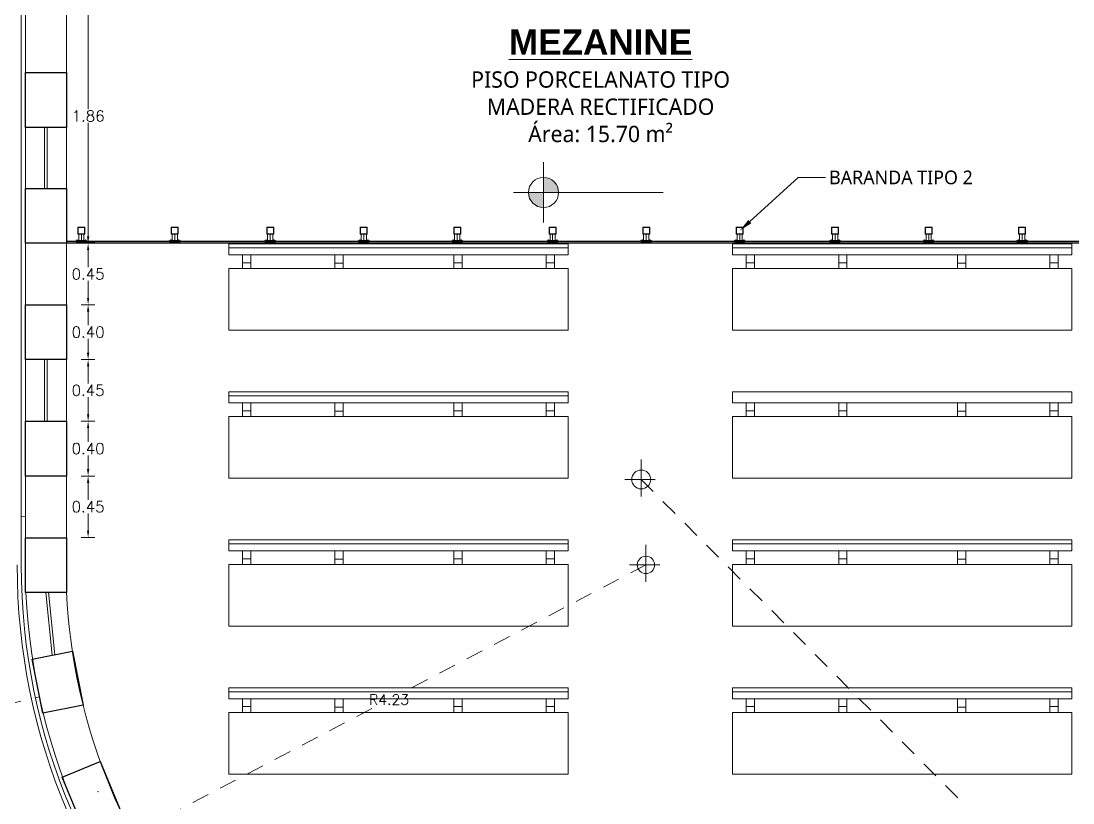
# Model space of a CAD drawing. Header units: metres. Extents: x 28 to 239, y -1 to 113.
# Drawn here: x 107.23 to 114.91, y 86.82 to 92.52 of the extents above; entities that cross this region are included whole.
import ezdxf
from ezdxf import colors
from ezdxf.entities.mleader import LeaderData, LeaderLine
from ezdxf.enums import TextEntityAlignment as Align
from ezdxf.math import Vec2, Vec3

# ---------------------------------------------------------------- set-up
doc = ezdxf.new("R2010")
doc.units = ezdxf.units.M
doc.linetypes.add('DASHED2', pattern=[0.375, 0.25, -0.125])
doc.linetypes.add('HIDDEN2', pattern=[0.1875, 0.125, -0.0625])
for name, color, linetype, lineweight in [('0_Pluma_Nº__1', 8, 'Continuous', 9), ('GRAFO 0 BLANCO', 7, 'Continuous', 0), ('letras sr', 7, 'Continuous', 5), ('linea 001', 252, 'Continuous', 0), ('Proyeccciones', 1, 'DASHED2', 18), ('VENTANA', 160, 'Continuous', 18), ('vidrio templado', 150, 'Continuous', 5)]:
    doc.layers.add(name, color=color, linetype=linetype, lineweight=lineweight)
doc.layers.add('Dimensioning - General_Pen_No__167', color=7, linetype='Continuous', lineweight=13, true_color=0x6a6a6a)
doc.layers.add('Structural - Combined_Pen_No__161', color=7, linetype='Continuous', lineweight=13, true_color=0x6a6a6a)
doc.styles.add('01COTAS', font='romans.shx')
doc.styles.add('Generales', font='trebuc.ttf', dxfattribs={"height": 0.1})
doc.styles.add('GENERATED_STYLE_2', font='arial.ttf')
doc.styles.add('Santa Rosa 1 50', font='trebuc.ttf')

# ---------------------------------------------------------------- blocks, each defined once
blk = doc.blocks.new('RR')
at = {"layer": 'Dimensioning - General_Pen_No__167', "linetype": 'Continuous', "lineweight": 13, "true_color": 0x6a6a6a}
for points in [[(-8.6382, -3.5839), (-8.5282, -3.5839), (-8.5366, -3.5418), (-8.5604, -3.5061), (-8.5961, -3.4822), (-8.6382, -3.4739)], [(-8.6382, -3.5839), (-8.7482, -3.5839), (-8.7399, -3.626), (-8.716, -3.6616), (-8.6803, -3.6855), (-8.6382, -3.6939)]]:
    blk.add_hatch(color=251, dxfattribs=at).paths.add_polyline_path(points)
for p, q in [((-12.419, -6.3017), (-12.419, -1.8974)), ((-12.119, -6.3017), (-12.119, -2.0974)), ((-12.119, -3.9548), (-3.6629, -3.9554))]:
    blk.add_line(p, q)
at = {"color": 9}
for p, q in [((-11.9611, -2.1474), (-11.9611, -2.9761)), ((-11.9611, -3.9048), (-11.9611, -3.0761)), ((-12.0111, -3.9548), (-11.9111, -3.9548)), ((-12.0111, -3.9548), (-11.9111, -3.9548)), ((-11.9611, -4.0048), (-11.9611, -4.129)), ((-11.9611, -4.3532), (-11.9611, -4.229)), ((-12.0111, -4.4032), (-11.9111, -4.4032)), ((-12.0111, -4.4032), (-11.9111, -4.4032)), ((-11.9611, -4.4532), (-11.9611, -4.5532)), ((-11.9611, -4.7532), (-11.9611, -4.6532)), ((-12.0111, -4.8032), (-11.9111, -4.8032)), ((-12.0111, -4.8032), (-11.9111, -4.8032)), ((-11.9611, -4.8532), (-11.9611, -4.9782)), ((-11.9611, -5.2032), (-11.9611, -5.0782)), ((-12.0111, -5.2532), (-11.9111, -5.2532)), ((-12.0111, -5.2532), (-11.9111, -5.2532)), ((-11.9611, -5.3032), (-11.9611, -5.4032)), ((-11.9611, -5.6032), (-11.9611, -5.5032)), ((-12.0111, -5.6532), (-11.9111, -5.6532)), ((-12.0111, -5.6532), (-11.9111, -5.6532)), ((-11.9611, -5.7032), (-11.9611, -5.8274)), ((-11.9611, -6.0517), (-11.9611, -5.9274)), ((-12.0111, -6.1017), (-11.9111, -6.1017))]:
    blk.add_line(p, q, dxfattribs=at)
at = {"color": 3, "lineweight": 30}
for p, q in [((-12.419, -3.109), (-12.419, -2.709)), ((-12.419, -2.709), (-12.119, -2.709)), ((-12.119, -2.709), (-12.119, -3.109)), ((-12.119, -3.109), (-12.419, -3.109)), ((-12.419, -3.9548), (-12.419, -3.5548)), ((-12.419, -3.5548), (-12.119, -3.5548)), ((-12.119, -3.5548), (-12.119, -3.9548)), ((-12.119, -3.9548), (-12.419, -3.9548)), ((-12.419, -4.8032), (-12.419, -4.4032)), ((-12.419, -4.4032), (-12.119, -4.4032)), ((-12.119, -4.4032), (-12.119, -4.8032)), ((-12.119, -4.8032), (-12.419, -4.8032)), ((-12.419, -5.6532), (-12.419, -5.2532)), ((-12.419, -5.2532), (-12.119, -5.2532)), ((-12.119, -5.2532), (-12.119, -5.6532)), ((-12.119, -5.6532), (-12.419, -5.6532))]:
    blk.add_line(p, q, dxfattribs=at)
at = {"color": 9, "linetype": 'HIDDEN2'}
for p, q in [((-7.9251, -5.6785), (-5.5905, -8.0269)), ((-7.891, -6.3017), (-9.6458, -7.2227)), ((-11.5943, -8.2456), (-9.8839, -7.3477))]:
    blk.add_line(p, q, dxfattribs=at)
at = {"color": 3, "lineweight": 30}
for points in [[(-12.1187, -6.5039), (-12.4187, -6.5039), (-12.4187, -6.1039), (-12.1187, -6.1039), (-12.1187, -6.5039)], [(-11.9982, -7.3246), (-12.2925, -7.3831), (-12.3705, -6.9908), (-12.0762, -6.9323), (-11.9982, -7.3246)], [(-11.7199, -8.1061), (-11.9971, -8.2209), (-12.1502, -7.8513), (-11.873, -7.7365), (-11.7199, -8.1061)]]:
    blk.add_lwpolyline(points, dxfattribs=at)
for centre, radius, start, end in [((-7.891, -6.3017), 6.278, 180, 0), ((-7.891, -6.3017), 4.528, 270, 0), ((-7.891, -6.3017), 4.2281, 270, 0), ((-7.891, -6.3017), 4.528, 182.55147, 270), ((-7.891, -6.3017), 4.2325, 182.6573, 222.36017), ((-7.9251, -5.6785), 4.4019, 270.62719, 343.45459)]:
    blk.add_arc(centre, radius, start, end)
blk.add_point((-11.8895, -7.9579))
at = {"color": 9}
for points in [[(-11.9694, -3.9048), (-11.9528, -3.9048), (-11.9611, -3.9548)], [(-11.9694, -4.0048), (-11.9528, -4.0048), (-11.9611, -3.9548)], [(-11.9694, -4.3532), (-11.9528, -4.3532), (-11.9611, -4.4032)], [(-11.9694, -4.4532), (-11.9528, -4.4532), (-11.9611, -4.4032)], [(-11.9694, -4.7532), (-11.9528, -4.7532), (-11.9611, -4.8032)], [(-11.9694, -4.8532), (-11.9528, -4.8532), (-11.9611, -4.8032)], [(-11.9694, -5.2032), (-11.9528, -5.2032), (-11.9611, -5.2532)], [(-11.9694, -5.3032), (-11.9528, -5.3032), (-11.9611, -5.2532)], [(-11.9694, -5.6032), (-11.9528, -5.6032), (-11.9611, -5.6532)], [(-11.9694, -5.7032), (-11.9528, -5.7032), (-11.9611, -5.6532)], [(-11.9694, -6.0517), (-11.9528, -6.0517), (-11.9611, -6.1017)]]:
    blk.add_solid(points, dxfattribs=at)
at = {"layer": '0_Pluma_Nº__1', "linetype": 'ByBlock'}
for p, q in [((-10.9339, -4.0391), (-10.9339, -3.9591)), ((-10.9339, -3.9591), (-8.4584, -3.9591)), ((-8.4584, -3.9891), (-10.9339, -3.9891)), ((-8.4584, -3.9591), (-8.4584, -4.0391)), ((-4.7829, -3.9591), (-7.2584, -3.9591)), ((-7.2584, -3.9591), (-7.2584, -4.0391)), ((-7.2584, -3.9891), (-4.7829, -3.9891)), ((-4.7829, -4.0391), (-4.7829, -3.9591)), ((-8.4584, -4.0391), (-10.9339, -4.0391)), ((-10.8339, -4.1391), (-10.8339, -4.0391)), ((-10.7739, -4.0391), (-10.7739, -4.1391)), ((-10.1599, -4.1391), (-10.1599, -4.0416)), ((-10.0999, -4.0416), (-10.0999, -4.1391)), ((-9.2924, -4.0391), (-9.2924, -4.1391)), ((-9.2324, -4.1391), (-9.2324, -4.0391)), ((-8.6184, -4.0391), (-8.6184, -4.1391)), ((-8.5584, -4.1391), (-8.5584, -4.0391)), ((-7.2584, -4.0391), (-4.7829, -4.0391)), ((-7.1584, -4.1391), (-7.1584, -4.0391)), ((-7.0984, -4.0391), (-7.0984, -4.1391)), ((-6.4844, -4.1391), (-6.4844, -4.0391)), ((-6.4244, -4.0391), (-6.4244, -4.1391)), ((-5.6169, -4.0416), (-5.6169, -4.1391)), ((-5.5569, -4.1391), (-5.5569, -4.0416)), ((-4.9429, -4.0391), (-4.9429, -4.1391)), ((-4.8829, -4.1391), (-4.8829, -4.0391)), ((-10.9339, -4.5891), (-10.9339, -4.1391)), ((-10.9339, -4.1391), (-8.4584, -4.1391)), ((-10.7739, -4.0966), (-10.8339, -4.0966)), ((-10.0999, -4.0991), (-10.1599, -4.0991)), ((-9.2924, -4.0966), (-9.2324, -4.0966)), ((-8.6184, -4.0966), (-8.5584, -4.0966)), ((-8.4584, -4.1391), (-8.4584, -4.5891)), ((-4.7829, -4.1391), (-7.2584, -4.1391)), ((-7.2584, -4.1391), (-7.2584, -4.5891)), ((-7.0984, -4.0966), (-7.1584, -4.0966)), ((-6.4244, -4.0966), (-6.4844, -4.0966)), ((-5.6169, -4.0991), (-5.5569, -4.0991)), ((-4.9429, -4.0966), (-4.8829, -4.0966)), ((-4.7829, -4.5891), (-4.7829, -4.1391)), ((-8.4584, -4.5891), (-10.9339, -4.5891)), ((-7.2584, -4.5891), (-4.7829, -4.5891)), ((-10.9339, -5.1191), (-10.9339, -5.0391)), ((-10.9339, -5.0391), (-8.4584, -5.0391)), ((-8.4584, -5.0391), (-8.4584, -5.1191)), ((-4.7829, -5.0391), (-7.2584, -5.0391)), ((-7.2584, -5.0391), (-7.2584, -5.1191)), ((-4.7829, -5.1191), (-4.7829, -5.0391)), ((-8.4584, -5.0691), (-10.9339, -5.0691)), ((-8.4584, -5.1191), (-10.9339, -5.1191)), ((-10.8339, -5.2191), (-10.8339, -5.1191)), ((-10.7739, -5.1191), (-10.7739, -5.2191)), ((-10.1599, -5.2191), (-10.1599, -5.1216)), ((-10.0999, -5.1216), (-10.0999, -5.2191)), ((-9.2924, -5.1191), (-9.2924, -5.2191)), ((-9.2324, -5.2191), (-9.2324, -5.1191)), ((-8.6184, -5.1191), (-8.6184, -5.2191)), ((-8.5584, -5.2191), (-8.5584, -5.1191)), ((-7.2584, -5.1191), (-4.7829, -5.1191)), ((-7.1584, -5.2191), (-7.1584, -5.1191)), ((-7.0984, -5.1191), (-7.0984, -5.2191)), ((-6.4844, -5.2191), (-6.4844, -5.1191)), ((-6.4244, -5.1191), (-6.4244, -5.2191)), ((-5.6169, -5.1216), (-5.6169, -5.2191)), ((-5.5569, -5.2191), (-5.5569, -5.1216)), ((-4.9429, -5.1191), (-4.9429, -5.2191)), ((-4.8829, -5.2191), (-4.8829, -5.1191)), ((-10.9339, -5.6691), (-10.9339, -5.2191)), ((-10.9339, -5.2191), (-8.4584, -5.2191)), ((-10.7739, -5.1766), (-10.8339, -5.1766)), ((-10.0999, -5.1791), (-10.1599, -5.1791)), ((-9.2924, -5.1766), (-9.2324, -5.1766)), ((-8.6184, -5.1766), (-8.5584, -5.1766)), ((-8.4584, -5.2191), (-8.4584, -5.6691)), ((-4.7829, -5.2191), (-7.2584, -5.2191)), ((-7.2584, -5.2191), (-7.2584, -5.6691)), ((-7.0984, -5.1766), (-7.1584, -5.1766)), ((-6.4244, -5.1766), (-6.4844, -5.1766)), ((-5.6169, -5.1791), (-5.5569, -5.1791)), ((-4.9429, -5.1766), (-4.8829, -5.1766)), ((-4.7829, -5.6691), (-4.7829, -5.2191)), ((-8.4584, -5.6691), (-10.9339, -5.6691)), ((-7.2584, -5.6691), (-4.7829, -5.6691)), ((-10.9339, -6.1991), (-10.9339, -6.1191)), ((-10.9339, -6.1191), (-8.4584, -6.1191)), ((-8.4584, -6.1191), (-8.4584, -6.1991)), ((-4.7829, -6.1191), (-7.2584, -6.1191)), ((-7.2584, -6.1191), (-7.2584, -6.1991)), ((-4.7829, -6.1991), (-4.7829, -6.1191)), ((-8.4584, -6.1491), (-10.9339, -6.1491)), ((-8.4584, -6.1991), (-10.9339, -6.1991)), ((-10.8339, -6.2991), (-10.8339, -6.1991)), ((-10.7739, -6.1991), (-10.7739, -6.2991)), ((-10.1599, -6.2991), (-10.1599, -6.2016)), ((-10.0999, -6.2016), (-10.0999, -6.2991)), ((-9.2924, -6.1991), (-9.2924, -6.2991)), ((-9.2324, -6.2991), (-9.2324, -6.1991)), ((-8.6184, -6.1991), (-8.6184, -6.2991)), ((-8.5584, -6.2991), (-8.5584, -6.1991)), ((-7.2584, -6.1491), (-4.7829, -6.1491)), ((-7.2584, -6.1991), (-4.7829, -6.1991)), ((-7.1584, -6.2991), (-7.1584, -6.1991)), ((-7.0984, -6.1991), (-7.0984, -6.2991)), ((-6.4844, -6.2991), (-6.4844, -6.1991)), ((-6.4244, -6.1991), (-6.4244, -6.2991)), ((-5.6169, -6.2016), (-5.6169, -6.2991)), ((-5.5569, -6.2991), (-5.5569, -6.2016)), ((-4.9429, -6.1991), (-4.9429, -6.2991)), ((-4.8829, -6.2991), (-4.8829, -6.1991)), ((-10.7739, -6.2566), (-10.8339, -6.2566)), ((-10.0999, -6.2591), (-10.1599, -6.2591)), ((-9.2924, -6.2566), (-9.2324, -6.2566)), ((-8.6184, -6.2566), (-8.5584, -6.2566)), ((-7.0984, -6.2566), (-7.1584, -6.2566)), ((-6.4244, -6.2566), (-6.4844, -6.2566)), ((-5.6169, -6.2591), (-5.5569, -6.2591)), ((-4.9429, -6.2566), (-4.8829, -6.2566)), ((-10.9339, -6.7491), (-10.9339, -6.2991)), ((-10.9339, -6.2991), (-8.4584, -6.2991)), ((-8.4584, -6.2991), (-8.4584, -6.7491)), ((-4.7829, -6.2991), (-7.2584, -6.2991)), ((-7.2584, -6.2991), (-7.2584, -6.7491)), ((-4.7829, -6.7491), (-4.7829, -6.2991)), ((-8.4584, -6.7491), (-10.9339, -6.7491)), ((-7.2584, -6.7491), (-4.7829, -6.7491)), ((-10.9339, -7.2791), (-10.9339, -7.1991)), ((-10.9339, -7.1991), (-8.4584, -7.1991)), ((-8.4584, -7.1991), (-8.4584, -7.2791)), ((-4.7829, -7.1991), (-7.2584, -7.1991)), ((-7.2584, -7.1991), (-7.2584, -7.2791)), ((-4.7829, -7.2791), (-4.7829, -7.1991)), ((-8.4584, -7.2291), (-10.9339, -7.2291)), ((-8.4584, -7.2791), (-10.9339, -7.2791)), ((-10.8339, -7.3791), (-10.8339, -7.2791)), ((-10.7739, -7.2791), (-10.7739, -7.3791)), ((-10.1599, -7.3791), (-10.1599, -7.2816)), ((-10.0999, -7.2816), (-10.0999, -7.3791)), ((-9.2924, -7.2791), (-9.2924, -7.3791)), ((-9.2324, -7.3791), (-9.2324, -7.2791)), ((-8.6184, -7.2791), (-8.6184, -7.3791)), ((-8.5584, -7.3791), (-8.5584, -7.2791)), ((-7.2584, -7.2291), (-4.7829, -7.2291)), ((-7.2584, -7.2791), (-4.7829, -7.2791)), ((-7.1584, -7.3791), (-7.1584, -7.2791)), ((-7.0984, -7.2791), (-7.0984, -7.3791)), ((-6.4844, -7.3791), (-6.4844, -7.2791)), ((-6.4244, -7.2791), (-6.4244, -7.3791)), ((-5.6169, -7.2816), (-5.6169, -7.3791)), ((-5.5569, -7.3791), (-5.5569, -7.2816)), ((-4.9429, -7.2791), (-4.9429, -7.3791)), ((-4.8829, -7.3791), (-4.8829, -7.2791)), ((-10.7739, -7.3366), (-10.8339, -7.3366)), ((-10.0999, -7.3391), (-10.1599, -7.3391)), ((-9.2924, -7.3366), (-9.2324, -7.3366)), ((-8.6184, -7.3366), (-8.5584, -7.3366)), ((-7.0984, -7.3366), (-7.1584, -7.3366)), ((-6.4244, -7.3366), (-6.4844, -7.3366)), ((-5.6169, -7.3391), (-5.5569, -7.3391)), ((-4.9429, -7.3366), (-4.8829, -7.3366)), ((-10.9339, -7.8291), (-10.9339, -7.3791)), ((-10.9339, -7.3791), (-8.4584, -7.3791)), ((-8.4584, -7.3791), (-8.4584, -7.8291)), ((-4.7829, -7.3791), (-7.2584, -7.3791)), ((-7.2584, -7.3791), (-7.2584, -7.8291)), ((-4.7829, -7.8291), (-4.7829, -7.3791)), ((-8.4584, -7.8291), (-10.9339, -7.8291)), ((-7.2584, -7.8291), (-4.7829, -7.8291))]:
    blk.add_line(p, q, dxfattribs=at)
at = {"layer": 'Dimensioning - General_Pen_No__167', "color": 251, "linetype": 'Continuous', "lineweight": 13, "true_color": 0x6a6a6a}
for p, q in [((-8.6382, -3.8039), (-8.6382, -3.3639)), ((-8.8582, -3.5839), (-7.7641, -3.5839))]:
    blk.add_line(p, q, dxfattribs=at)
blk.add_circle((-8.6382, -3.5839), 0.11, dxfattribs=at)
at = {"layer": 'linea 001'}
blk.add_line((-12.449, -6.3017), (-12.449, -1.8974), dxfattribs=at)
for radius, start in [(6.078, 180), (6.048, 180), (4.588, 180), (4.558, 180), (5.378, 280.50035)]:
    blk.add_arc((-7.891, -6.3017), radius, start, 0, dxfattribs=at)
at = {"layer": 'Proyeccciones', "linetype": 'DASHED2', "lineweight": 9, "ltscale": 0.4}
for p, q in [((-12.419, -5.9506), (-12.449, -5.9485)), ((-13.9132, -7.6338), (-12.3736, -7.2795)), ((-12.3443, -7.2727), (-12.3151, -7.266))]:
    blk.add_line(p, q, dxfattribs=at)
blk.add_arc((-7.891, -6.3017), 5.378, 180, 280.50035, dxfattribs=at)
at = {"layer": 'VENTANA'}
for p, q in [((-12.279, -3.109), (-12.279, -3.5574)), ((-12.259, -3.109), (-12.259, -3.5574)), ((-12.279, -4.8032), (-12.279, -5.2517)), ((-12.259, -4.8032), (-12.259, -5.2517)), ((-7.9251, -5.5333), (-7.9251, -5.8035)), ((-8.0438, -5.6785), (-7.8239, -5.6785)), ((-7.891, -6.1564), (-7.891, -6.4266)), ((-8.0098, -6.3017), (-7.7899, -6.3017)), ((-12.269, -6.5032), (-12.2236, -6.9609)), ((-12.2491, -6.5013), (-12.2037, -6.9589))]:
    blk.add_line(p, q, dxfattribs=at)
for centre, radius in [((-7.9251, -5.6785), 0.0691), ((-7.891, -6.3017), 0.0634)]:
    blk.add_circle(centre, radius, dxfattribs=at)
at = {"layer": 'vidrio templado'}
for p, q in [((-12.0359, -3.8402), (-12.0359, -3.8379)), ((-12.0359, -3.8379), (-11.9851, -3.8379)), ((-12.0359, -3.8864), (-12.0359, -3.8402)), ((-12.0359, -3.8887), (-12.0359, -3.8864)), ((-11.9874, -3.8887), (-12.0359, -3.8887)), ((-11.9874, -3.8402), (-12.0336, -3.8402)), ((-12.0336, -3.8402), (-12.0336, -3.8864)), ((-12.0336, -3.8864), (-11.9874, -3.8864)), ((-12.0295, -3.8887), (-11.9914, -3.8887)), ((-12.0295, -3.9355), (-12.0295, -3.8887)), ((-12.0295, -3.8887), (-12.0295, -3.9355)), ((-12.0295, -3.8887), (-11.9914, -3.8887)), ((-12.0295, -3.9355), (-12.0295, -3.8887)), ((-12.0295, -3.8887), (-12.0295, -3.9355)), ((-12.0105, -3.8887), (-12.0105, -3.9355)), ((-12.0105, -3.8887), (-12.0105, -3.9355)), ((-11.9914, -3.8887), (-11.9914, -3.9355)), ((-11.9914, -3.8887), (-11.9914, -3.9355)), ((-11.9914, -3.8887), (-11.9914, -3.9355)), ((-11.9914, -3.8887), (-11.9914, -3.9355)), ((-11.9874, -3.8864), (-11.9874, -3.8402)), ((-11.9851, -3.8887), (-11.9874, -3.8887)), ((-11.9851, -3.8379), (-11.9851, -3.8402)), ((-11.9851, -3.8402), (-11.9851, -3.8887)), ((-11.3539, -3.8402), (-11.3539, -3.8379)), ((-11.3539, -3.8379), (-11.3031, -3.8379)), ((-11.3539, -3.8864), (-11.3539, -3.8402)), ((-11.3539, -3.8887), (-11.3539, -3.8864)), ((-11.3054, -3.8887), (-11.3539, -3.8887)), ((-11.3054, -3.8402), (-11.3516, -3.8402)), ((-11.3516, -3.8402), (-11.3516, -3.8864)), ((-11.3516, -3.8864), (-11.3054, -3.8864)), ((-11.3475, -3.8887), (-11.3094, -3.8887)), ((-11.3475, -3.9355), (-11.3475, -3.8887)), ((-11.3475, -3.8887), (-11.3475, -3.9355)), ((-11.3475, -3.8887), (-11.3094, -3.8887)), ((-11.3475, -3.9355), (-11.3475, -3.8887)), ((-11.3475, -3.8887), (-11.3475, -3.9355)), ((-11.3285, -3.8887), (-11.3285, -3.9355)), ((-11.3285, -3.8887), (-11.3285, -3.9355)), ((-11.3094, -3.8887), (-11.3094, -3.9355)), ((-11.3094, -3.8887), (-11.3094, -3.9355)), ((-11.3094, -3.8887), (-11.3094, -3.9355)), ((-11.3094, -3.8887), (-11.3094, -3.9355)), ((-11.3054, -3.8864), (-11.3054, -3.8402)), ((-11.3031, -3.8887), (-11.3054, -3.8887)), ((-11.3031, -3.8379), (-11.3031, -3.8402)), ((-11.3031, -3.8402), (-11.3031, -3.8887)), ((-10.6579, -3.8402), (-10.6579, -3.8379)), ((-10.6579, -3.8379), (-10.6071, -3.8379)), ((-10.6579, -3.8864), (-10.6579, -3.8402)), ((-10.6579, -3.8887), (-10.6579, -3.8864)), ((-10.6094, -3.8887), (-10.6579, -3.8887)), ((-10.6094, -3.8402), (-10.6556, -3.8402)), ((-10.6556, -3.8402), (-10.6556, -3.8864)), ((-10.6556, -3.8864), (-10.6094, -3.8864)), ((-10.6515, -3.8887), (-10.6134, -3.8887)), ((-10.6515, -3.9355), (-10.6515, -3.8887)), ((-10.6515, -3.8887), (-10.6515, -3.9355)), ((-10.6515, -3.8887), (-10.6134, -3.8887)), ((-10.6515, -3.9355), (-10.6515, -3.8887)), ((-10.6515, -3.8887), (-10.6515, -3.9355)), ((-10.6325, -3.8887), (-10.6325, -3.9355)), ((-10.6325, -3.8887), (-10.6325, -3.9355)), ((-10.6134, -3.8887), (-10.6134, -3.9355)), ((-10.6134, -3.8887), (-10.6134, -3.9355)), ((-10.6134, -3.8887), (-10.6134, -3.9355)), ((-10.6134, -3.8887), (-10.6134, -3.9355)), ((-10.6094, -3.8864), (-10.6094, -3.8402)), ((-10.6071, -3.8887), (-10.6094, -3.8887)), ((-10.6071, -3.8379), (-10.6071, -3.8402)), ((-10.6071, -3.8402), (-10.6071, -3.8887)), ((-9.975, -3.8402), (-9.975, -3.8379)), ((-9.975, -3.8379), (-9.9242, -3.8379)), ((-9.975, -3.8402), (-9.975, -3.8379)), ((-9.975, -3.8379), (-9.9242, -3.8379)), ((-9.975, -3.8864), (-9.975, -3.8402)), ((-9.975, -3.8864), (-9.975, -3.8402)), ((-9.975, -3.8887), (-9.975, -3.8864)), ((-9.975, -3.8887), (-9.975, -3.8864)), ((-9.9265, -3.8887), (-9.975, -3.8887)), ((-9.9265, -3.8887), (-9.975, -3.8887)), ((-9.9265, -3.8402), (-9.9727, -3.8402)), ((-9.9727, -3.8402), (-9.9727, -3.8864)), ((-9.9265, -3.8402), (-9.9727, -3.8402)), ((-9.9727, -3.8402), (-9.9727, -3.8864)), ((-9.9727, -3.8864), (-9.9265, -3.8864)), ((-9.9727, -3.8864), (-9.9265, -3.8864)), ((-9.9686, -3.8887), (-9.9305, -3.8887)), ((-9.9686, -3.9355), (-9.9686, -3.8887)), ((-9.9686, -3.8887), (-9.9686, -3.9355)), ((-9.9686, -3.8887), (-9.9305, -3.8887)), ((-9.9686, -3.9355), (-9.9686, -3.8887)), ((-9.9686, -3.8887), (-9.9686, -3.9355)), ((-9.9686, -3.8887), (-9.9305, -3.8887)), ((-9.9686, -3.9355), (-9.9686, -3.8887)), ((-9.9686, -3.8887), (-9.9686, -3.9355)), ((-9.9686, -3.8887), (-9.9305, -3.8887)), ((-9.9686, -3.9355), (-9.9686, -3.8887)), ((-9.9686, -3.8887), (-9.9686, -3.9355)), ((-9.9496, -3.8887), (-9.9496, -3.9355)), ((-9.9496, -3.8887), (-9.9496, -3.9355)), ((-9.9496, -3.8887), (-9.9496, -3.9355)), ((-9.9496, -3.8887), (-9.9496, -3.9355)), ((-9.9305, -3.8887), (-9.9305, -3.9355)), ((-9.9305, -3.8887), (-9.9305, -3.9355)), ((-9.9305, -3.8887), (-9.9305, -3.9355)), ((-9.9305, -3.8887), (-9.9305, -3.9355)), ((-9.9305, -3.8887), (-9.9305, -3.9355)), ((-9.9305, -3.8887), (-9.9305, -3.9355)), ((-9.9305, -3.8887), (-9.9305, -3.9355)), ((-9.9305, -3.8887), (-9.9305, -3.9355)), ((-9.9265, -3.8864), (-9.9265, -3.8402)), ((-9.9265, -3.8864), (-9.9265, -3.8402)), ((-9.9242, -3.8887), (-9.9265, -3.8887)), ((-9.9242, -3.8887), (-9.9265, -3.8887)), ((-9.9242, -3.8379), (-9.9242, -3.8402)), ((-9.9242, -3.8379), (-9.9242, -3.8402)), ((-9.9242, -3.8402), (-9.9242, -3.8887)), ((-9.9242, -3.8402), (-9.9242, -3.8887)), ((-9.293, -3.8402), (-9.293, -3.8379)), ((-9.293, -3.8379), (-9.2422, -3.8379)), ((-9.293, -3.8864), (-9.293, -3.8402)), ((-9.293, -3.8887), (-9.293, -3.8864)), ((-9.2445, -3.8887), (-9.293, -3.8887)), ((-9.2445, -3.8402), (-9.2907, -3.8402)), ((-9.2907, -3.8402), (-9.2907, -3.8864)), ((-9.2907, -3.8864), (-9.2445, -3.8864)), ((-9.2866, -3.8887), (-9.2485, -3.8887)), ((-9.2866, -3.9355), (-9.2866, -3.8887)), ((-9.2866, -3.8887), (-9.2866, -3.9355)), ((-9.2866, -3.8887), (-9.2485, -3.8887)), ((-9.2866, -3.9355), (-9.2866, -3.8887)), ((-9.2866, -3.8887), (-9.2866, -3.9355)), ((-9.2676, -3.8887), (-9.2676, -3.9355)), ((-9.2676, -3.8887), (-9.2676, -3.9355)), ((-9.2485, -3.8887), (-9.2485, -3.9355)), ((-9.2485, -3.8887), (-9.2485, -3.9355)), ((-9.2485, -3.8887), (-9.2485, -3.9355)), ((-9.2485, -3.8887), (-9.2485, -3.9355)), ((-9.2445, -3.8864), (-9.2445, -3.8402)), ((-9.2422, -3.8887), (-9.2445, -3.8887)), ((-9.2422, -3.8379), (-9.2422, -3.8402)), ((-9.2422, -3.8402), (-9.2422, -3.8887)), ((-8.597, -3.8402), (-8.597, -3.8379)), ((-8.597, -3.8379), (-8.5462, -3.8379)), ((-8.597, -3.8864), (-8.597, -3.8402)), ((-8.597, -3.8887), (-8.597, -3.8864)), ((-8.5485, -3.8887), (-8.597, -3.8887)), ((-8.5485, -3.8402), (-8.5947, -3.8402)), ((-8.5947, -3.8402), (-8.5947, -3.8864)), ((-8.5947, -3.8864), (-8.5485, -3.8864)), ((-8.5906, -3.8887), (-8.5525, -3.8887)), ((-8.5906, -3.9355), (-8.5906, -3.8887)), ((-8.5906, -3.8887), (-8.5906, -3.9355)), ((-8.5906, -3.8887), (-8.5525, -3.8887)), ((-8.5906, -3.9355), (-8.5906, -3.8887)), ((-8.5906, -3.8887), (-8.5906, -3.9355)), ((-8.5716, -3.8887), (-8.5716, -3.9355)), ((-8.5716, -3.8887), (-8.5716, -3.9355)), ((-8.5525, -3.8887), (-8.5525, -3.9355)), ((-8.5525, -3.8887), (-8.5525, -3.9355)), ((-8.5525, -3.8887), (-8.5525, -3.9355)), ((-8.5525, -3.8887), (-8.5525, -3.9355)), ((-8.5485, -3.8864), (-8.5485, -3.8402)), ((-8.5462, -3.8887), (-8.5485, -3.8887)), ((-8.5462, -3.8379), (-8.5462, -3.8402)), ((-8.5462, -3.8402), (-8.5462, -3.8887)), ((-7.9141, -3.8402), (-7.9141, -3.8379)), ((-7.9141, -3.8379), (-7.8633, -3.8379)), ((-7.9141, -3.8402), (-7.9141, -3.8379)), ((-7.9141, -3.8379), (-7.8633, -3.8379)), ((-7.9141, -3.8864), (-7.9141, -3.8402)), ((-7.9141, -3.8864), (-7.9141, -3.8402)), ((-7.9141, -3.8887), (-7.9141, -3.8864)), ((-7.9141, -3.8887), (-7.9141, -3.8864)), ((-7.8656, -3.8887), (-7.9141, -3.8887)), ((-7.8656, -3.8887), (-7.9141, -3.8887)), ((-7.8656, -3.8402), (-7.9118, -3.8402)), ((-7.9118, -3.8402), (-7.9118, -3.8864)), ((-7.8656, -3.8402), (-7.9118, -3.8402)), ((-7.9118, -3.8402), (-7.9118, -3.8864)), ((-7.9118, -3.8864), (-7.8656, -3.8864)), ((-7.9118, -3.8864), (-7.8656, -3.8864)), ((-7.9077, -3.8887), (-7.8696, -3.8887)), ((-7.9077, -3.9355), (-7.9077, -3.8887)), ((-7.9077, -3.8887), (-7.9077, -3.9355)), ((-7.9077, -3.8887), (-7.8696, -3.8887)), ((-7.9077, -3.9355), (-7.9077, -3.8887)), ((-7.9077, -3.8887), (-7.9077, -3.9355)), ((-7.9077, -3.8887), (-7.8696, -3.8887)), ((-7.9077, -3.9355), (-7.9077, -3.8887)), ((-7.9077, -3.8887), (-7.9077, -3.9355)), ((-7.9077, -3.8887), (-7.8696, -3.8887)), ((-7.9077, -3.9355), (-7.9077, -3.8887)), ((-7.9077, -3.8887), (-7.9077, -3.9355)), ((-7.8887, -3.8887), (-7.8887, -3.9355)), ((-7.8887, -3.8887), (-7.8887, -3.9355)), ((-7.8887, -3.8887), (-7.8887, -3.9355)), ((-7.8887, -3.8887), (-7.8887, -3.9355)), ((-7.8696, -3.8887), (-7.8696, -3.9355)), ((-7.8696, -3.8887), (-7.8696, -3.9355)), ((-7.8696, -3.8887), (-7.8696, -3.9355)), ((-7.8696, -3.8887), (-7.8696, -3.9355)), ((-7.8696, -3.8887), (-7.8696, -3.9355)), ((-7.8696, -3.8887), (-7.8696, -3.9355)), ((-7.8696, -3.8887), (-7.8696, -3.9355)), ((-7.8696, -3.8887), (-7.8696, -3.9355)), ((-7.8656, -3.8864), (-7.8656, -3.8402)), ((-7.8656, -3.8864), (-7.8656, -3.8402)), ((-7.8633, -3.8887), (-7.8656, -3.8887)), ((-7.8633, -3.8887), (-7.8656, -3.8887)), ((-7.8633, -3.8379), (-7.8633, -3.8402)), ((-7.8633, -3.8379), (-7.8633, -3.8402)), ((-7.8633, -3.8402), (-7.8633, -3.8887)), ((-7.8633, -3.8402), (-7.8633, -3.8887)), ((-7.2321, -3.8402), (-7.2321, -3.8379)), ((-7.2321, -3.8379), (-7.1813, -3.8379)), ((-7.2321, -3.8864), (-7.2321, -3.8402)), ((-7.2321, -3.8887), (-7.2321, -3.8864)), ((-7.1836, -3.8887), (-7.2321, -3.8887)), ((-7.1836, -3.8402), (-7.2298, -3.8402)), ((-7.2298, -3.8402), (-7.2298, -3.8864)), ((-7.2298, -3.8864), (-7.1836, -3.8864)), ((-7.2257, -3.8887), (-7.1876, -3.8887)), ((-7.2257, -3.9355), (-7.2257, -3.8887)), ((-7.2257, -3.8887), (-7.2257, -3.9355)), ((-7.2257, -3.8887), (-7.1876, -3.8887)), ((-7.2257, -3.9355), (-7.2257, -3.8887)), ((-7.2257, -3.8887), (-7.2257, -3.9355)), ((-7.2067, -3.8887), (-7.2067, -3.9355)), ((-7.2067, -3.8887), (-7.2067, -3.9355)), ((-7.1876, -3.8887), (-7.1876, -3.9355)), ((-7.1876, -3.8887), (-7.1876, -3.9355)), ((-7.1876, -3.8887), (-7.1876, -3.9355)), ((-7.1876, -3.8887), (-7.1876, -3.9355)), ((-7.1836, -3.8864), (-7.1836, -3.8402)), ((-7.1813, -3.8887), (-7.1836, -3.8887)), ((-7.1813, -3.8379), (-7.1813, -3.8402)), ((-7.1813, -3.8402), (-7.1813, -3.8887)), ((-6.5361, -3.8402), (-6.5361, -3.8379)), ((-6.5361, -3.8379), (-6.4853, -3.8379)), ((-6.5361, -3.8864), (-6.5361, -3.8402)), ((-6.5361, -3.8887), (-6.5361, -3.8864)), ((-6.4876, -3.8887), (-6.5361, -3.8887)), ((-6.4876, -3.8402), (-6.5338, -3.8402)), ((-6.5338, -3.8402), (-6.5338, -3.8864)), ((-6.5338, -3.8864), (-6.4876, -3.8864)), ((-6.5297, -3.8887), (-6.4916, -3.8887)), ((-6.5297, -3.9355), (-6.5297, -3.8887)), ((-6.5297, -3.8887), (-6.5297, -3.9355)), ((-6.5297, -3.8887), (-6.4916, -3.8887)), ((-6.5297, -3.9355), (-6.5297, -3.8887)), ((-6.5297, -3.8887), (-6.5297, -3.9355)), ((-6.5107, -3.8887), (-6.5107, -3.9355)), ((-6.5107, -3.8887), (-6.5107, -3.9355)), ((-6.4916, -3.8887), (-6.4916, -3.9355)), ((-6.4916, -3.8887), (-6.4916, -3.9355)), ((-6.4916, -3.8887), (-6.4916, -3.9355)), ((-6.4916, -3.8887), (-6.4916, -3.9355)), ((-6.4876, -3.8864), (-6.4876, -3.8402)), ((-6.4853, -3.8887), (-6.4876, -3.8887)), ((-6.4853, -3.8379), (-6.4853, -3.8402)), ((-6.4853, -3.8402), (-6.4853, -3.8887)), ((-5.8532, -3.8402), (-5.8532, -3.8379)), ((-5.8532, -3.8379), (-5.8024, -3.8379)), ((-5.8532, -3.8402), (-5.8532, -3.8379)), ((-5.8532, -3.8379), (-5.8024, -3.8379)), ((-5.8532, -3.8864), (-5.8532, -3.8402)), ((-5.8532, -3.8864), (-5.8532, -3.8402)), ((-5.8532, -3.8887), (-5.8532, -3.8864)), ((-5.8532, -3.8887), (-5.8532, -3.8864)), ((-5.8047, -3.8887), (-5.8532, -3.8887)), ((-5.8047, -3.8887), (-5.8532, -3.8887)), ((-5.8047, -3.8402), (-5.8509, -3.8402)), ((-5.8509, -3.8402), (-5.8509, -3.8864)), ((-5.8047, -3.8402), (-5.8509, -3.8402)), ((-5.8509, -3.8402), (-5.8509, -3.8864)), ((-5.8509, -3.8864), (-5.8047, -3.8864)), ((-5.8509, -3.8864), (-5.8047, -3.8864)), ((-5.8468, -3.8887), (-5.8087, -3.8887)), ((-5.8468, -3.9355), (-5.8468, -3.8887)), ((-5.8468, -3.8887), (-5.8468, -3.9355)), ((-5.8468, -3.8887), (-5.8087, -3.8887)), ((-5.8468, -3.9355), (-5.8468, -3.8887)), ((-5.8468, -3.8887), (-5.8468, -3.9355)), ((-5.8468, -3.8887), (-5.8087, -3.8887)), ((-5.8468, -3.9355), (-5.8468, -3.8887)), ((-5.8468, -3.8887), (-5.8468, -3.9355)), ((-5.8468, -3.8887), (-5.8087, -3.8887)), ((-5.8468, -3.9355), (-5.8468, -3.8887)), ((-5.8468, -3.8887), (-5.8468, -3.9355)), ((-5.8278, -3.8887), (-5.8278, -3.9355)), ((-5.8278, -3.8887), (-5.8278, -3.9355)), ((-5.8278, -3.8887), (-5.8278, -3.9355)), ((-5.8278, -3.8887), (-5.8278, -3.9355)), ((-5.8087, -3.8887), (-5.8087, -3.9355)), ((-5.8087, -3.8887), (-5.8087, -3.9355)), ((-5.8087, -3.8887), (-5.8087, -3.9355)), ((-5.8087, -3.8887), (-5.8087, -3.9355)), ((-5.8087, -3.8887), (-5.8087, -3.9355)), ((-5.8087, -3.8887), (-5.8087, -3.9355)), ((-5.8087, -3.8887), (-5.8087, -3.9355)), ((-5.8087, -3.8887), (-5.8087, -3.9355)), ((-5.8047, -3.8864), (-5.8047, -3.8402)), ((-5.8047, -3.8864), (-5.8047, -3.8402)), ((-5.8024, -3.8887), (-5.8047, -3.8887)), ((-5.8024, -3.8887), (-5.8047, -3.8887)), ((-5.8024, -3.8379), (-5.8024, -3.8402)), ((-5.8024, -3.8379), (-5.8024, -3.8402)), ((-5.8024, -3.8402), (-5.8024, -3.8887)), ((-5.8024, -3.8402), (-5.8024, -3.8887)), ((-5.1712, -3.8402), (-5.1712, -3.8379)), ((-5.1712, -3.8379), (-5.1204, -3.8379)), ((-5.1712, -3.8864), (-5.1712, -3.8402)), ((-5.1712, -3.8887), (-5.1712, -3.8864)), ((-5.1227, -3.8887), (-5.1712, -3.8887)), ((-5.1227, -3.8402), (-5.1689, -3.8402)), ((-5.1689, -3.8402), (-5.1689, -3.8864)), ((-5.1689, -3.8864), (-5.1227, -3.8864)), ((-5.1648, -3.8887), (-5.1267, -3.8887)), ((-5.1648, -3.9355), (-5.1648, -3.8887)), ((-5.1648, -3.8887), (-5.1648, -3.9355)), ((-5.1648, -3.8887), (-5.1267, -3.8887)), ((-5.1648, -3.9355), (-5.1648, -3.8887)), ((-5.1648, -3.8887), (-5.1648, -3.9355)), ((-5.1458, -3.8887), (-5.1458, -3.9355)), ((-5.1458, -3.8887), (-5.1458, -3.9355)), ((-5.1267, -3.8887), (-5.1267, -3.9355)), ((-5.1267, -3.8887), (-5.1267, -3.9355)), ((-5.1267, -3.8887), (-5.1267, -3.9355)), ((-5.1267, -3.8887), (-5.1267, -3.9355)), ((-5.1227, -3.8864), (-5.1227, -3.8402)), ((-5.1204, -3.8887), (-5.1227, -3.8887)), ((-5.1204, -3.8379), (-5.1204, -3.8402)), ((-5.1204, -3.8402), (-5.1204, -3.8887)), ((-12.049, -3.9387), (-12.119, -3.9387)), ((-12.119, -3.9387), (-12.119, -3.9467)), ((-12.119, -3.9467), (-12.049, -3.9467)), ((-12.049, -3.9377), (-12.049, -3.9354)), ((-12.049, -3.9354), (-12.0236, -3.9354)), ((-12.049, -3.9377), (-12.049, -3.9354)), ((-12.049, -3.9354), (-11.9728, -3.9354)), ((-12.0236, -3.9377), (-12.049, -3.9377)), ((-11.9728, -3.9377), (-12.049, -3.9377)), ((-9.9115, -3.9387), (-12.049, -3.9387)), ((-12.049, -3.9387), (-12.049, -3.9467)), ((-12.049, -3.9467), (-12.049, -3.9387)), ((-12.049, -3.9467), (-9.9115, -3.9467)), ((-12.049, -3.95), (-12.049, -3.9477)), ((-12.049, -3.9477), (-11.9728, -3.9477)), ((-12.049, -3.95), (-12.049, -3.9477)), ((-12.049, -3.9477), (-11.9728, -3.9477)), ((-11.9728, -3.95), (-12.049, -3.95)), ((-11.9728, -3.95), (-12.049, -3.95)), ((-11.9918, -3.9355), (-12.0299, -3.9355)), ((-11.9918, -3.9355), (-12.0299, -3.9355)), ((-12.0236, -3.9354), (-11.9728, -3.9354)), ((-11.9728, -3.9377), (-12.0236, -3.9377)), ((-11.9728, -3.9354), (-11.9728, -3.9377)), ((-11.9728, -3.9354), (-11.9728, -3.9377)), ((-11.9728, -3.9477), (-11.9728, -3.95)), ((-11.9728, -3.9477), (-11.9728, -3.95)), ((-11.3666, -3.9377), (-11.3666, -3.9354)), ((-11.3666, -3.9354), (-11.3412, -3.9354)), ((-11.3666, -3.9377), (-11.3666, -3.9354)), ((-11.3666, -3.9354), (-11.2904, -3.9354)), ((-11.3412, -3.9377), (-11.3666, -3.9377)), ((-11.2904, -3.9377), (-11.3666, -3.9377)), ((-11.3666, -3.95), (-11.3666, -3.9477)), ((-11.3666, -3.9477), (-11.2904, -3.9477)), ((-11.3666, -3.95), (-11.3666, -3.9477)), ((-11.3666, -3.9477), (-11.2904, -3.9477)), ((-11.2904, -3.95), (-11.3666, -3.95)), ((-11.2904, -3.95), (-11.3666, -3.95)), ((-11.3094, -3.9355), (-11.3475, -3.9355)), ((-11.3094, -3.9355), (-11.3475, -3.9355)), ((-11.3412, -3.9354), (-11.2904, -3.9354)), ((-11.2904, -3.9377), (-11.3412, -3.9377)), ((-11.2904, -3.9354), (-11.2904, -3.9377)), ((-11.2904, -3.9354), (-11.2904, -3.9377)), ((-11.2904, -3.9477), (-11.2904, -3.95)), ((-11.2904, -3.9477), (-11.2904, -3.95)), ((-10.6706, -3.9377), (-10.6706, -3.9354)), ((-10.6706, -3.9354), (-10.6452, -3.9354)), ((-10.6706, -3.9377), (-10.6706, -3.9354)), ((-10.6706, -3.9354), (-10.5944, -3.9354)), ((-10.6452, -3.9377), (-10.6706, -3.9377)), ((-10.5944, -3.9377), (-10.6706, -3.9377)), ((-10.6706, -3.95), (-10.6706, -3.9477)), ((-10.6706, -3.9477), (-10.5944, -3.9477)), ((-10.6706, -3.95), (-10.6706, -3.9477)), ((-10.6706, -3.9477), (-10.5944, -3.9477)), ((-10.5944, -3.95), (-10.6706, -3.95)), ((-10.5944, -3.95), (-10.6706, -3.95)), ((-10.6134, -3.9355), (-10.6515, -3.9355)), ((-10.6134, -3.9355), (-10.6515, -3.9355)), ((-10.6452, -3.9354), (-10.5944, -3.9354)), ((-10.5944, -3.9377), (-10.6452, -3.9377)), ((-10.5944, -3.9354), (-10.5944, -3.9377)), ((-10.5944, -3.9354), (-10.5944, -3.9377)), ((-10.5944, -3.9477), (-10.5944, -3.95)), ((-10.5944, -3.9477), (-10.5944, -3.95)), ((-9.9881, -3.9377), (-9.9881, -3.9354)), ((-9.9881, -3.9354), (-9.9627, -3.9354)), ((-9.9881, -3.9377), (-9.9881, -3.9354)), ((-9.9881, -3.9354), (-9.9119, -3.9354)), ((-9.9627, -3.9377), (-9.9881, -3.9377)), ((-9.9119, -3.9377), (-9.9881, -3.9377)), ((-7.8506, -3.9387), (-9.9881, -3.9387)), ((-9.9881, -3.9387), (-9.9881, -3.9467)), ((-9.9881, -3.9467), (-7.8506, -3.9467)), ((-9.9881, -3.95), (-9.9881, -3.9477)), ((-9.9881, -3.9477), (-9.9119, -3.9477)), ((-9.9881, -3.95), (-9.9881, -3.9477)), ((-9.9881, -3.9477), (-9.9119, -3.9477)), ((-9.9119, -3.95), (-9.9881, -3.95)), ((-9.9119, -3.95), (-9.9881, -3.95)), ((-9.9877, -3.9377), (-9.9877, -3.9354)), ((-9.9877, -3.9354), (-9.9623, -3.9354)), ((-9.9877, -3.9377), (-9.9877, -3.9354)), ((-9.9877, -3.9354), (-9.9115, -3.9354)), ((-9.9623, -3.9377), (-9.9877, -3.9377)), ((-9.9115, -3.9377), (-9.9877, -3.9377)), ((-9.9877, -3.95), (-9.9877, -3.9477)), ((-9.9877, -3.9477), (-9.9115, -3.9477)), ((-9.9877, -3.95), (-9.9877, -3.9477)), ((-9.9877, -3.9477), (-9.9115, -3.9477)), ((-9.9115, -3.95), (-9.9877, -3.95)), ((-9.9115, -3.95), (-9.9877, -3.95)), ((-9.9309, -3.9355), (-9.969, -3.9355)), ((-9.9309, -3.9355), (-9.969, -3.9355)), ((-9.9305, -3.9355), (-9.9686, -3.9355)), ((-9.9305, -3.9355), (-9.9686, -3.9355)), ((-9.9627, -3.9354), (-9.9119, -3.9354)), ((-9.9119, -3.9377), (-9.9627, -3.9377)), ((-9.9623, -3.9354), (-9.9115, -3.9354)), ((-9.9115, -3.9377), (-9.9623, -3.9377)), ((-9.9119, -3.9354), (-9.9119, -3.9377)), ((-9.9119, -3.9354), (-9.9119, -3.9377)), ((-9.9119, -3.9477), (-9.9119, -3.95)), ((-9.9119, -3.9477), (-9.9119, -3.95)), ((-9.9115, -3.9354), (-9.9115, -3.9377)), ((-9.9115, -3.9354), (-9.9115, -3.9377)), ((-9.9115, -3.9467), (-9.9115, -3.9387)), ((-9.9115, -3.9477), (-9.9115, -3.95)), ((-9.9115, -3.9477), (-9.9115, -3.95)), ((-9.3057, -3.9377), (-9.3057, -3.9354)), ((-9.3057, -3.9354), (-9.2803, -3.9354)), ((-9.3057, -3.9377), (-9.3057, -3.9354)), ((-9.3057, -3.9354), (-9.2295, -3.9354)), ((-9.2803, -3.9377), (-9.3057, -3.9377)), ((-9.2295, -3.9377), (-9.3057, -3.9377)), ((-9.3057, -3.95), (-9.3057, -3.9477)), ((-9.3057, -3.9477), (-9.2295, -3.9477)), ((-9.3057, -3.95), (-9.3057, -3.9477)), ((-9.3057, -3.9477), (-9.2295, -3.9477)), ((-9.2295, -3.95), (-9.3057, -3.95)), ((-9.2295, -3.95), (-9.3057, -3.95)), ((-9.2485, -3.9355), (-9.2866, -3.9355)), ((-9.2485, -3.9355), (-9.2866, -3.9355)), ((-9.2803, -3.9354), (-9.2295, -3.9354)), ((-9.2295, -3.9377), (-9.2803, -3.9377)), ((-9.2295, -3.9354), (-9.2295, -3.9377)), ((-9.2295, -3.9354), (-9.2295, -3.9377)), ((-9.2295, -3.9477), (-9.2295, -3.95)), ((-9.2295, -3.9477), (-9.2295, -3.95)), ((-8.6097, -3.9377), (-8.6097, -3.9354)), ((-8.6097, -3.9354), (-8.5843, -3.9354)), ((-8.6097, -3.9377), (-8.6097, -3.9354)), ((-8.6097, -3.9354), (-8.5335, -3.9354)), ((-8.5843, -3.9377), (-8.6097, -3.9377)), ((-8.5335, -3.9377), (-8.6097, -3.9377)), ((-8.6097, -3.95), (-8.6097, -3.9477)), ((-8.6097, -3.9477), (-8.5335, -3.9477)), ((-8.6097, -3.95), (-8.6097, -3.9477)), ((-8.6097, -3.9477), (-8.5335, -3.9477)), ((-8.5335, -3.95), (-8.6097, -3.95)), ((-8.5335, -3.95), (-8.6097, -3.95)), ((-8.5525, -3.9355), (-8.5906, -3.9355)), ((-8.5525, -3.9355), (-8.5906, -3.9355)), ((-8.5843, -3.9354), (-8.5335, -3.9354)), ((-8.5335, -3.9377), (-8.5843, -3.9377)), ((-8.5335, -3.9354), (-8.5335, -3.9377)), ((-8.5335, -3.9354), (-8.5335, -3.9377)), ((-8.5335, -3.9477), (-8.5335, -3.95)), ((-8.5335, -3.9477), (-8.5335, -3.95)), ((-7.9272, -3.9377), (-7.9272, -3.9354)), ((-7.9272, -3.9354), (-7.9018, -3.9354)), ((-7.9272, -3.9377), (-7.9272, -3.9354)), ((-7.9272, -3.9354), (-7.851, -3.9354)), ((-7.9018, -3.9377), (-7.9272, -3.9377)), ((-7.851, -3.9377), (-7.9272, -3.9377)), ((-5.7897, -3.9387), (-7.9272, -3.9387)), ((-7.9272, -3.9387), (-7.9272, -3.9467)), ((-7.9272, -3.9467), (-5.7897, -3.9467)), ((-7.9272, -3.95), (-7.9272, -3.9477)), ((-7.9272, -3.9477), (-7.851, -3.9477)), ((-7.9272, -3.95), (-7.9272, -3.9477)), ((-7.9272, -3.9477), (-7.851, -3.9477)), ((-7.851, -3.95), (-7.9272, -3.95)), ((-7.851, -3.95), (-7.9272, -3.95)), ((-7.9268, -3.9377), (-7.9268, -3.9354)), ((-7.9268, -3.9354), (-7.9014, -3.9354)), ((-7.9268, -3.9377), (-7.9268, -3.9354)), ((-7.9268, -3.9354), (-7.8506, -3.9354)), ((-7.9014, -3.9377), (-7.9268, -3.9377)), ((-7.8506, -3.9377), (-7.9268, -3.9377)), ((-7.9268, -3.95), (-7.9268, -3.9477)), ((-7.9268, -3.9477), (-7.8506, -3.9477)), ((-7.9268, -3.95), (-7.9268, -3.9477)), ((-7.9268, -3.9477), (-7.8506, -3.9477)), ((-7.8506, -3.95), (-7.9268, -3.95)), ((-7.8506, -3.95), (-7.9268, -3.95)), ((-7.87, -3.9355), (-7.9081, -3.9355)), ((-7.87, -3.9355), (-7.9081, -3.9355)), ((-7.8696, -3.9355), (-7.9077, -3.9355)), ((-7.8696, -3.9355), (-7.9077, -3.9355)), ((-7.9018, -3.9354), (-7.851, -3.9354)), ((-7.851, -3.9377), (-7.9018, -3.9377)), ((-7.9014, -3.9354), (-7.8506, -3.9354)), ((-7.8506, -3.9377), (-7.9014, -3.9377)), ((-7.851, -3.9354), (-7.851, -3.9377)), ((-7.851, -3.9354), (-7.851, -3.9377)), ((-7.851, -3.9477), (-7.851, -3.95)), ((-7.851, -3.9477), (-7.851, -3.95)), ((-7.8506, -3.9354), (-7.8506, -3.9377)), ((-7.8506, -3.9354), (-7.8506, -3.9377)), ((-7.8506, -3.9467), (-7.8506, -3.9387)), ((-7.8506, -3.9477), (-7.8506, -3.95)), ((-7.8506, -3.9477), (-7.8506, -3.95)), ((-7.2448, -3.9377), (-7.2448, -3.9354)), ((-7.2448, -3.9354), (-7.2194, -3.9354)), ((-7.2448, -3.9377), (-7.2448, -3.9354)), ((-7.2448, -3.9354), (-7.1686, -3.9354)), ((-7.2194, -3.9377), (-7.2448, -3.9377)), ((-7.1686, -3.9377), (-7.2448, -3.9377)), ((-7.2448, -3.95), (-7.2448, -3.9477)), ((-7.2448, -3.9477), (-7.1686, -3.9477)), ((-7.2448, -3.95), (-7.2448, -3.9477)), ((-7.2448, -3.9477), (-7.1686, -3.9477)), ((-7.1686, -3.95), (-7.2448, -3.95)), ((-7.1686, -3.95), (-7.2448, -3.95)), ((-7.1876, -3.9355), (-7.2257, -3.9355)), ((-7.1876, -3.9355), (-7.2257, -3.9355)), ((-7.2194, -3.9354), (-7.1686, -3.9354)), ((-7.1686, -3.9377), (-7.2194, -3.9377)), ((-7.1686, -3.9354), (-7.1686, -3.9377)), ((-7.1686, -3.9354), (-7.1686, -3.9377)), ((-7.1686, -3.9477), (-7.1686, -3.95)), ((-7.1686, -3.9477), (-7.1686, -3.95)), ((-6.5488, -3.9377), (-6.5488, -3.9354)), ((-6.5488, -3.9354), (-6.5234, -3.9354)), ((-6.5488, -3.9377), (-6.5488, -3.9354)), ((-6.5488, -3.9354), (-6.4726, -3.9354)), ((-6.5234, -3.9377), (-6.5488, -3.9377)), ((-6.4726, -3.9377), (-6.5488, -3.9377)), ((-6.5488, -3.95), (-6.5488, -3.9477)), ((-6.5488, -3.9477), (-6.4726, -3.9477)), ((-6.5488, -3.95), (-6.5488, -3.9477)), ((-6.5488, -3.9477), (-6.4726, -3.9477)), ((-6.4726, -3.95), (-6.5488, -3.95)), ((-6.4726, -3.95), (-6.5488, -3.95)), ((-6.4916, -3.9355), (-6.5297, -3.9355)), ((-6.4916, -3.9355), (-6.5297, -3.9355)), ((-6.5234, -3.9354), (-6.4726, -3.9354)), ((-6.4726, -3.9377), (-6.5234, -3.9377)), ((-6.4726, -3.9354), (-6.4726, -3.9377)), ((-6.4726, -3.9354), (-6.4726, -3.9377)), ((-6.4726, -3.9477), (-6.4726, -3.95)), ((-6.4726, -3.9477), (-6.4726, -3.95)), ((-5.8663, -3.9377), (-5.8663, -3.9354)), ((-5.8663, -3.9354), (-5.8409, -3.9354)), ((-5.8663, -3.9377), (-5.8663, -3.9354)), ((-5.8663, -3.9354), (-5.7901, -3.9354)), ((-5.8409, -3.9377), (-5.8663, -3.9377)), ((-5.7901, -3.9377), (-5.8663, -3.9377)), ((-3.7288, -3.9387), (-5.8663, -3.9387)), ((-5.8663, -3.9387), (-5.8663, -3.9467)), ((-5.8663, -3.9467), (-3.7288, -3.9467)), ((-5.8663, -3.95), (-5.8663, -3.9477)), ((-5.8663, -3.9477), (-5.7901, -3.9477)), ((-5.8663, -3.95), (-5.8663, -3.9477)), ((-5.8663, -3.9477), (-5.7901, -3.9477)), ((-5.7901, -3.95), (-5.8663, -3.95)), ((-5.7901, -3.95), (-5.8663, -3.95)), ((-5.8659, -3.9377), (-5.8659, -3.9354)), ((-5.8659, -3.9354), (-5.8405, -3.9354)), ((-5.8659, -3.9377), (-5.8659, -3.9354)), ((-5.8659, -3.9354), (-5.7897, -3.9354)), ((-5.8405, -3.9377), (-5.8659, -3.9377)), ((-5.7897, -3.9377), (-5.8659, -3.9377)), ((-5.8659, -3.95), (-5.8659, -3.9477)), ((-5.8659, -3.9477), (-5.7897, -3.9477)), ((-5.8659, -3.95), (-5.8659, -3.9477)), ((-5.8659, -3.9477), (-5.7897, -3.9477)), ((-5.7897, -3.95), (-5.8659, -3.95)), ((-5.7897, -3.95), (-5.8659, -3.95)), ((-5.8091, -3.9355), (-5.8472, -3.9355)), ((-5.8091, -3.9355), (-5.8472, -3.9355)), ((-5.8087, -3.9355), (-5.8468, -3.9355)), ((-5.8087, -3.9355), (-5.8468, -3.9355)), ((-5.8409, -3.9354), (-5.7901, -3.9354)), ((-5.7901, -3.9377), (-5.8409, -3.9377)), ((-5.8405, -3.9354), (-5.7897, -3.9354)), ((-5.7897, -3.9377), (-5.8405, -3.9377)), ((-5.7901, -3.9354), (-5.7901, -3.9377)), ((-5.7901, -3.9354), (-5.7901, -3.9377)), ((-5.7901, -3.9477), (-5.7901, -3.95)), ((-5.7901, -3.9477), (-5.7901, -3.95)), ((-5.7897, -3.9354), (-5.7897, -3.9377)), ((-5.7897, -3.9354), (-5.7897, -3.9377)), ((-5.7897, -3.9467), (-5.7897, -3.9387)), ((-5.7897, -3.9477), (-5.7897, -3.95)), ((-5.7897, -3.9477), (-5.7897, -3.95)), ((-5.1839, -3.9377), (-5.1839, -3.9354)), ((-5.1839, -3.9354), (-5.1585, -3.9354)), ((-5.1839, -3.9377), (-5.1839, -3.9354)), ((-5.1839, -3.9354), (-5.1077, -3.9354)), ((-5.1585, -3.9377), (-5.1839, -3.9377)), ((-5.1077, -3.9377), (-5.1839, -3.9377)), ((-5.1839, -3.95), (-5.1839, -3.9477)), ((-5.1839, -3.9477), (-5.1077, -3.9477)), ((-5.1839, -3.95), (-5.1839, -3.9477)), ((-5.1839, -3.9477), (-5.1077, -3.9477)), ((-5.1077, -3.95), (-5.1839, -3.95)), ((-5.1077, -3.95), (-5.1839, -3.95)), ((-5.1267, -3.9355), (-5.1648, -3.9355)), ((-5.1267, -3.9355), (-5.1648, -3.9355)), ((-5.1585, -3.9354), (-5.1077, -3.9354)), ((-5.1077, -3.9377), (-5.1585, -3.9377)), ((-5.1077, -3.9354), (-5.1077, -3.9377)), ((-5.1077, -3.9354), (-5.1077, -3.9377)), ((-5.1077, -3.9477), (-5.1077, -3.95)), ((-5.1077, -3.9477), (-5.1077, -3.95))]:
    blk.add_line(p, q, dxfattribs=at)
for centre, start, end in [((-12.0402, -3.9355), 0, 180), ((-12.0402, -3.95), 180, 0), ((-11.9812, -3.9355), 0, 180), ((-11.9812, -3.95), 180, 0), ((-11.3578, -3.9355), 0, 180), ((-11.3578, -3.95), 180, 0), ((-11.2988, -3.9355), 0, 180), ((-11.2988, -3.95), 180, 0), ((-10.6618, -3.9355), 0, 180), ((-10.6618, -3.95), 180, 0), ((-10.6028, -3.9355), 0, 180), ((-10.6028, -3.95), 180, 0), ((-9.9793, -3.9355), 0, 180), ((-9.9793, -3.95), 180, 0), ((-9.9789, -3.9355), 0, 180), ((-9.9789, -3.95), 180, 0), ((-9.9203, -3.9355), 0, 180), ((-9.9203, -3.95), 180, 0), ((-9.9199, -3.9355), 0, 180), ((-9.9199, -3.95), 180, 0), ((-9.2969, -3.9355), 0, 180), ((-9.2969, -3.95), 180, 0), ((-9.2379, -3.9355), 0, 180), ((-9.2379, -3.95), 180, 0), ((-8.6009, -3.9355), 0, 180), ((-8.6009, -3.95), 180, 0), ((-8.5419, -3.9355), 0, 180), ((-8.5419, -3.95), 180, 0), ((-7.9184, -3.9355), 0, 180), ((-7.9184, -3.95), 180, 0), ((-7.918, -3.9355), 0, 180), ((-7.918, -3.95), 180, 0), ((-7.8594, -3.9355), 0, 180), ((-7.8594, -3.95), 180, 0), ((-7.859, -3.9355), 0, 180), ((-7.859, -3.95), 180, 0), ((-7.236, -3.9355), 0, 180), ((-7.236, -3.95), 180, 0), ((-7.177, -3.9355), 0, 180), ((-7.177, -3.95), 180, 0), ((-6.54, -3.9355), 0, 180), ((-6.54, -3.95), 180, 0), ((-6.481, -3.9355), 0, 180), ((-6.481, -3.95), 180, 0), ((-5.8575, -3.9355), 0, 180), ((-5.8575, -3.95), 180, 0), ((-5.8571, -3.9355), 0, 180), ((-5.8571, -3.95), 180, 0), ((-5.7985, -3.9355), 0, 180), ((-5.7985, -3.95), 180, 0), ((-5.7981, -3.9355), 0, 180), ((-5.7981, -3.95), 180, 0), ((-5.1751, -3.9355), 0, 180), ((-5.1751, -3.95), 180, 0), ((-5.1161, -3.9355), 0, 180), ((-5.1161, -3.95), 180, 0)]:
    blk.add_arc(centre, 0.00476, start, end, dxfattribs=at)
at = {"color": 7, "char_height": 0.08, "attachment_point": 5, "style": '01COTAS'}
for s, insert in [('\\A1;1.86', (-11.9611, -3.0261)), ('\\A1;0.45', (-11.9611, -4.179)), ('\\A1;0.40', (-11.9611, -4.6032)), ('\\A1;0.45', (-11.9611, -5.0282)), ('\\A1;0.40', (-11.9611, -5.4532)), ('\\A1;0.45', (-11.9611, -5.8774))]:
    blk.add_mtext(s, dxfattribs=dict(at, insert=insert))
at = {"color": 7, "linetype": 'HIDDEN2', "insert": (-9.7648, -7.2852), "char_height": 0.075, "attachment_point": 5, "style": '01COTAS'}
blk.add_mtext('\\A1;R4.23', dxfattribs=at)
at = {"layer": 'letras sr', "insert": (-9.2838, -2.3943), "char_height": 0.191584, "attachment_point": 1, "style": 'Santa Rosa 1 50'}
blk.add_mtext_dynamic_manual_height_columns('\\pxqc;{\\fSwis721 Ex BT|b1|i0|c0|p34;\\H0.95694x;\\LMEZANINE\\P\\fTrebuchet MS|b0|i0|c0|p34;\\H0.65x;\\lPISO PORCELANATO TIPO MADERA RECTIFICADO\\PÁrea: 15.70 m²}', width=2.124107, gutter_width=0.4583, heights=[0], dxfattribs=at)
at = {"layer": 'Structural - Combined_Pen_No__161', "color": 7, "style": 'GENERATED_STYLE_2'}
blk.add_attdef('SUBE', text='', height=0.12, rotation=270, dxfattribs=at).set_placement((-2.3029, -3.079), align=Align.MIDDLE_LEFT)
at = {"layer": 'letras sr'}
ml = blk.add_multileader_mtext('Standard', dxfattribs=at)
ml.set_content('BARANDA TIPO 2', color=256, style='Generales')
ml.set_leader_properties()
ml.build(insert=Vec2(0, 0))
ml.multileader.update_dxf_attribs({"text_right_attachment_type": 6, "dogleg_length": 0.36, "arrow_head_size": 0.0993})
ctx = ml.context
ctx.base_point, ctx.char_height, ctx.arrow_head_size, ctx.landing_gap_size, ctx.plane_origin = Vec3(-6.5804, -3.475), 0.1, 0.0993, 0.0496, Vec3(-7.3358, -2.9777)
ctx.right_attachment, ctx.text_align_type = 6, 1
notes = []
notes.append((ctx, [(0, (1, 1, 0), (-6.7789, -3.475), (1, 0), 0.1985, [(0, [(-7.2067, -3.8633)], 0, [])])]))
ctx.mtext.insert, ctx.mtext.width, ctx.mtext.defined_height, ctx.mtext.alignment, ctx.mtext.flow_direction = Vec3(-6.03, -3.4241), 1.117579, 0.1509, 2, 5
for ctx, leaders in notes:
    for number, flags, end, landing, length, lines in leaders:
        leader = LeaderData()
        leader.index, (leader.has_last_leader_line, leader.has_dogleg_vector, leader.attachment_direction) = number, flags
        leader.last_leader_point, leader.dogleg_vector, leader.dogleg_length = Vec3(end), Vec3(landing), length
        for number, points, colour, breaks in lines:
            line = LeaderLine()
            line.index, line.vertices, line.color, line.breaks = number, Vec3.list(points), colors.encode_raw_color(colour), breaks
            leader.lines.append(line)
        ctx.leaders.append(leader)

msp = doc.modelspace()

# ---------------------------------------------------------------- linework, layer by layer
at = {"layer": 'linea 001'}
for centre, radius, start, end in [((111.8001, 88.5579), 6.5391, 180, 267.97024), ((111.7935, 88.5552), 6.3325, 179.97579, 268.38515)]:
    msp.add_arc(centre, radius, start, end, dxfattribs=at)

# ---------------------------------------------------------------- block references
at = {"layer": 'GRAFO 0 BLANCO'}
msp.add_blockref('RR', (119.6845, 94.8569), dxfattribs=at)

doc.saveas('drawing.dxf')
